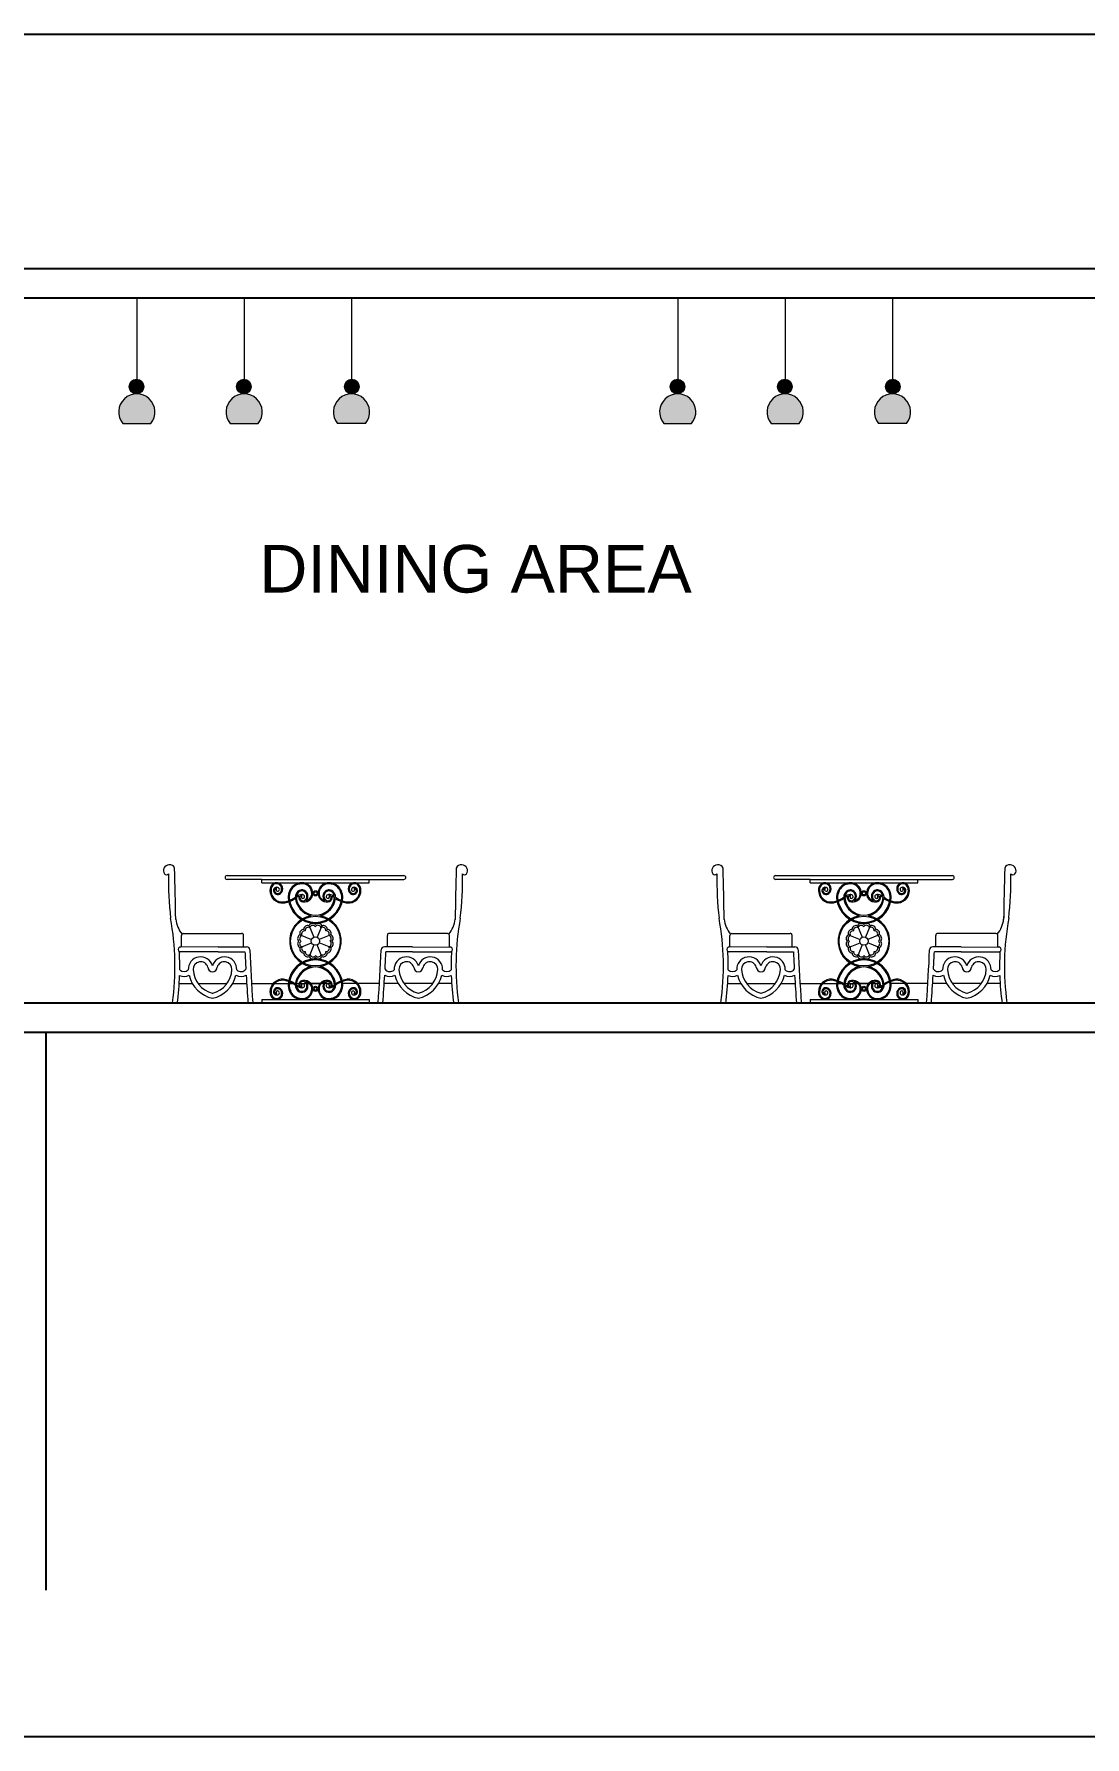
# Model space of a CAD drawing. Header units: millimetres. Extents: x 587797 to 2274247, y 1711 to 439204.
# Drawn here: x 925407 to 930775, y 238891 to 247591 of the extents above; entities that cross this region are included whole.
import ezdxf

# ---------------------------------------------------------------- set-up
doc = ezdxf.new("R2010")
doc.units = ezdxf.units.MM
doc.layers.add('finiture', color=7, linetype='Continuous', lineweight=20)
doc.styles.get("Standard").update_dxf_attribs({"font": 'arial.ttf'})

msp = doc.modelspace()

# ---------------------------------------------------------------- hatches: boundary and pattern name
at = {"layer": 'finiture', "linetype": 'ByBlock'}
h = msp.add_hatch(color=41, dxfattribs=at)
h.dxf.hatch_style = 1
h.set_gradient(color1=(241, 214, 126), color2=(242, 217, 136), rotation=90, one_color=1, tint=0.74, name='INVCURVED')
h.paths.add_polyline_path([(925892.408, 245790.348, -1), (925967.395, 245790.348, -0.40280104), (925931.368, 245752.883, -0.63558093), (926002.476, 245601.232), (925860.26, 245601.232, -0.62768866), (925929.281, 245752.86, -0.4093729)])
at = {"layer": 'finiture'}
h = msp.add_hatch(color=8, dxfattribs=at)
h.dxf.hatch_style = 1
h.set_gradient(color1=(126, 114, 99), color2=(86, 77, 67), rotation=135, one_color=1, tint=0.3, name='HEMISPHERICAL')
h.paths.add_polyline_path([(925931.368, 245752.883, 0.40280104), (925967.395, 245790.348, 1), (925892.408, 245790.348, 0.4093729), (925929.281, 245752.86, -0.00564158)])
at = {"layer": 'finiture', "linetype": 'ByBlock'}
h = msp.add_hatch(color=201, dxfattribs=at)
h.dxf.hatch_style = 1
h.set_gradient(color1=(214, 126, 241), color2=(217, 136, 242), rotation=90, one_color=1, tint=0.74, name='INVCURVED')
h.paths.add_polyline_path([(926440.94, 245790.348, -1), (926515.927, 245790.348, -0.40280104), (926479.9, 245752.883, -0.63558093), (926551.008, 245601.232), (926408.792, 245601.232, -0.62768866), (926477.813, 245752.86, -0.4093729)])
at = {"layer": 'finiture'}
h = msp.add_hatch(color=8, dxfattribs=at)
h.dxf.hatch_style = 1
h.set_gradient(color1=(126, 114, 99), color2=(86, 77, 67), rotation=135, one_color=1, tint=0.3, name='HEMISPHERICAL')
h.paths.add_polyline_path([(926479.9, 245752.883, 0.40280104), (926515.927, 245790.348, 1), (926440.94, 245790.348, 0.4093729), (926477.813, 245752.86, -0.00564158)])
h = msp.add_hatch(color=8, dxfattribs=at)
h.dxf.hatch_style = 1
h.set_gradient(color1=(126, 114, 99), color2=(86, 77, 67), rotation=135, one_color=1, tint=0.3, name='HEMISPHERICAL')
h.paths.add_polyline_path([(927028.431, 245752.883, -0.00564158), (927030.518, 245752.86, 0.4093729), (927067.391, 245790.348, 1), (926992.404, 245790.348, 0.40280104)])
at = {"layer": 'finiture', "linetype": 'ByBlock'}
h = msp.add_hatch(color=41, dxfattribs=at)
h.dxf.hatch_style = 1
h.set_gradient(color1=(241, 214, 126), color2=(242, 217, 136), rotation=90, one_color=1, tint=0.74, name='INVCURVED')
h.paths.add_polyline_path([(928655.701, 245790.348, -1), (928730.688, 245790.348, -0.40280104), (928694.661, 245752.883, -0.63558093), (928765.769, 245601.232), (928623.553, 245601.232, -0.62768866), (928692.574, 245752.86, -0.4093729)])
at = {"layer": 'finiture'}
h = msp.add_hatch(color=8, dxfattribs=at)
h.dxf.hatch_style = 1
h.set_gradient(color1=(126, 114, 99), color2=(86, 77, 67), rotation=135, one_color=1, tint=0.3, name='HEMISPHERICAL')
h.paths.add_polyline_path([(928694.661, 245752.883, 0.40280104), (928730.688, 245790.348, 1), (928655.701, 245790.348, 0.4093729), (928692.574, 245752.86, -0.00564158)])
at = {"layer": 'finiture', "linetype": 'ByBlock'}
h = msp.add_hatch(color=201, dxfattribs=at)
h.dxf.hatch_style = 1
h.set_gradient(color1=(214, 126, 241), color2=(217, 136, 242), rotation=90, one_color=1, tint=0.74, name='INVCURVED')
h.paths.add_polyline_path([(929204.233, 245790.348, -1), (929279.22, 245790.348, -0.40280104), (929243.193, 245752.883, -0.63558093), (929314.3, 245601.232), (929172.085, 245601.232, -0.62768866), (929241.105, 245752.86, -0.4093729)])
at = {"layer": 'finiture'}
h = msp.add_hatch(color=8, dxfattribs=at)
h.dxf.hatch_style = 1
h.set_gradient(color1=(126, 114, 99), color2=(86, 77, 67), rotation=135, one_color=1, tint=0.3, name='HEMISPHERICAL')
h.paths.add_polyline_path([(929243.193, 245752.883, 0.40280104), (929279.22, 245790.348, 1), (929204.233, 245790.348, 0.4093729), (929241.105, 245752.86, -0.00564158)])
h = msp.add_hatch(color=8, dxfattribs=at)
h.dxf.hatch_style = 1
h.set_gradient(color1=(126, 114, 99), color2=(86, 77, 67), rotation=135, one_color=1, tint=0.3, name='HEMISPHERICAL')
h.paths.add_polyline_path([(929791.724, 245752.883, -0.00564158), (929793.811, 245752.86, 0.4093729), (929830.684, 245790.348, 1), (929755.697, 245790.348, 0.40280104)])
at = {"layer": 'finiture', "linetype": 'ByBlock'}
h = msp.add_hatch(color=242, dxfattribs=at)
h.dxf.hatch_style = 1
h.set_gradient(color1=(219, 36, 66), color2=(236, 141, 157), rotation=90, one_color=1, tint=0.74, name='INVCURVED')
h.paths.add_polyline_path([(927099.539, 245601.232, 0.63558093), (927028.431, 245752.883, -0.01392007), (927026.344, 245752.86, 0.62768866), (926957.323, 245601.232)])
h = msp.add_hatch(color=242, dxfattribs=at)
h.dxf.hatch_style = 1
h.set_gradient(color1=(219, 36, 66), color2=(236, 141, 157), rotation=90, one_color=1, tint=0.74, name='INVCURVED')
h.paths.add_polyline_path([(929862.832, 245601.232, 0.63558093), (929791.724, 245752.883, -0.01392007), (929789.637, 245752.86, 0.62768866), (929720.616, 245601.232)])

# ---------------------------------------------------------------- linework, layer by layer
for p, q in [((860698.06, 247591.185), (941078.06, 247591.185)), ((941078.06, 246391.185), (913928.06, 246391.185)), ((940928.06, 246241.185), (914078.06, 246241.185)), ((913928.06, 242641.185), (940928.06, 242641.185)), ((860928.06, 242491.185), (941078.06, 242491.185)), ((925468.669, 239641.185), (925468.669, 242491.185)), ((941078.06, 238891.185), (860698.06, 238891.185))]:
    msp.add_line(p, q)
at = {"layer": 'finiture'}
for p, q in [((925657.103, 246241.185), (927302.697, 246241.185)), ((926205.634, 246241.185), (925657.103, 246241.185)), ((925931.368, 246241.185), (925931.368, 245827.812)), ((926479.9, 246241.185), (926479.9, 245827.812)), ((927028.431, 246241.185), (927028.431, 245827.812)), ((928420.395, 246241.185), (930065.99, 246241.185)), ((928968.927, 246241.185), (928420.395, 246241.185)), ((928694.661, 246241.185), (928694.661, 245827.812)), ((929243.193, 246241.185), (929243.193, 245827.812)), ((929791.724, 246241.185), (929791.724, 245827.812)), ((925860.26, 245601.232), (926002.476, 245601.232)), ((926408.792, 245601.232), (926551.008, 245601.232)), ((927099.539, 245601.232), (926957.323, 245601.232)), ((928623.553, 245601.232), (928765.769, 245601.232)), ((929172.085, 245601.232), (929314.3, 245601.232)), ((929862.832, 245601.232), (929720.616, 245601.232)), ((926569.432, 243255.203), (926569.432, 243271.999)), ((926569.432, 243271.999), (927118.712, 243271.999)), ((926569.432, 243255.203), (927118.712, 243255.203)), ((927118.712, 243255.203), (927118.712, 243271.999)), ((929370.977, 243255.203), (929370.977, 243271.999)), ((929370.977, 243271.999), (929920.257, 243271.999)), ((929370.977, 243255.203), (929920.257, 243255.203)), ((929920.257, 243255.203), (929920.257, 243271.999)), ((926169.6, 242995.754), (926466.918, 242996.29)), ((926347.791, 242996.022), (926382.631, 242996.163)), ((926811.765, 243034.964), (926835.995, 242976.467)), ((926876.379, 243034.964), (926852.149, 242976.467)), ((927518.544, 242995.754), (927221.226, 242996.29)), ((927340.354, 242996.022), (927305.514, 242996.163)), ((928971.145, 242995.754), (929268.463, 242996.29)), ((929149.335, 242996.022), (929184.176, 242996.163)), ((929613.31, 243034.964), (929637.54, 242976.467)), ((929677.924, 243034.964), (929653.694, 242976.467)), ((930320.089, 242995.754), (930022.771, 242996.29)), ((930141.899, 242996.022), (930107.058, 242996.163)), ((926347.894, 242927.116), (926155.117, 242926.826)), ((926159.86, 242926.833), (926159.772, 242985.896)), ((926347.894, 242927.116), (926481.609, 242927.406)), ((926476.865, 242927.398), (926476.777, 242986.461)), ((926481.609, 242927.406), (926491.899, 242927.85)), ((926766.076, 242989.275), (926824.573, 242965.045)), ((926766.076, 242924.662), (926824.573, 242948.892)), ((926835.995, 242937.47), (926811.765, 242878.973)), ((926876.379, 242878.973), (926852.149, 242937.47)), ((926922.068, 242989.275), (926863.571, 242965.045)), ((926922.068, 242924.662), (926863.571, 242948.892)), ((927206.535, 242927.406), (927196.245, 242927.85)), ((927340.25, 242927.116), (927206.535, 242927.406)), ((927211.279, 242927.398), (927211.367, 242986.461)), ((927340.25, 242927.116), (927533.027, 242926.826)), ((927528.284, 242926.833), (927528.373, 242985.896)), ((929149.439, 242927.116), (928956.662, 242926.826)), ((928961.405, 242926.833), (928961.317, 242985.896)), ((929149.439, 242927.116), (929283.154, 242927.406)), ((929278.41, 242927.398), (929278.322, 242986.461)), ((929283.154, 242927.406), (929293.444, 242927.85)), ((929567.621, 242989.275), (929626.118, 242965.045)), ((929567.621, 242924.662), (929626.118, 242948.892)), ((929637.54, 242937.47), (929613.31, 242878.973)), ((929677.924, 242878.973), (929653.694, 242937.47)), ((929723.613, 242989.275), (929665.116, 242965.045)), ((929723.613, 242924.662), (929665.116, 242948.892)), ((930008.08, 242927.406), (929997.79, 242927.85)), ((930141.795, 242927.116), (930008.08, 242927.406)), ((930012.824, 242927.398), (930012.912, 242986.461)), ((930141.795, 242927.116), (930334.572, 242926.826)), ((930329.829, 242926.833), (930329.918, 242985.896)), ((926347.931, 242902.507), (926149.017, 242902.208)), ((926347.931, 242902.507), (926484.13, 242902.804)), ((927340.213, 242902.507), (927204.014, 242902.804)), ((927340.213, 242902.507), (927539.127, 242902.208)), ((929149.476, 242902.507), (928950.562, 242902.208)), ((929149.476, 242902.507), (929285.675, 242902.804)), ((930141.758, 242902.507), (930005.559, 242902.804)), ((930141.758, 242902.507), (930340.672, 242902.208)), ((926148.202, 242740.438), (926215.386, 242740.438)), ((926244.707, 242740.438), (926391.812, 242740.438)), ((926421.133, 242740.438), (926492.789, 242740.438)), ((926517.444, 242740.438), (926627.694, 242740.438)), ((926634.904, 242740.438), (926704.822, 242740.438)), ((926710.09, 242740.438), (926741.772, 242740.438)), ((926747.07, 242740.438), (926759.563, 242740.438)), ((926765.149, 242740.438), (926796.721, 242740.438)), ((926802.704, 242740.438), (926813.904, 242740.438)), ((926821.001, 242740.438), (926867.144, 242740.438)), ((926867.144, 242740.438), (926821.001, 242740.438)), ((926885.441, 242740.438), (926874.241, 242740.438)), ((926922.995, 242740.438), (926891.423, 242740.438)), ((927053.24, 242740.438), (926983.322, 242740.438)), ((927170.7, 242740.438), (927060.45, 242740.438)), ((927267.011, 242740.438), (927195.355, 242740.438)), ((927443.437, 242740.438), (927296.332, 242740.438)), ((927539.942, 242740.438), (927472.758, 242740.438)), ((928949.747, 242740.438), (929016.931, 242740.438)), ((929046.252, 242740.438), (929193.357, 242740.438)), ((929222.678, 242740.438), (929294.334, 242740.438)), ((929318.989, 242740.438), (929429.239, 242740.438)), ((929436.449, 242740.438), (929506.367, 242740.438)), ((929511.635, 242740.438), (929543.317, 242740.438)), ((929548.615, 242740.438), (929561.108, 242740.438)), ((929566.694, 242740.438), (929598.266, 242740.438)), ((929604.248, 242740.438), (929615.449, 242740.438)), ((929622.546, 242740.438), (929668.689, 242740.438)), ((929668.689, 242740.438), (929622.546, 242740.438)), ((929686.986, 242740.438), (929675.785, 242740.438)), ((929724.54, 242740.438), (929692.968, 242740.438)), ((929854.785, 242740.438), (929784.867, 242740.438)), ((929972.245, 242740.438), (929861.995, 242740.438)), ((930068.556, 242740.438), (929996.9, 242740.438)), ((930244.982, 242740.438), (930097.877, 242740.438)), ((930341.487, 242740.438), (930274.303, 242740.438)), ((926569.432, 242658.734), (926569.432, 242641.938)), ((926569.432, 242658.734), (927118.712, 242658.734)), ((927118.712, 242658.734), (927118.712, 242641.938)), ((929370.977, 242658.734), (929370.977, 242641.938)), ((929370.977, 242658.734), (929920.257, 242658.734)), ((929920.257, 242658.734), (929920.257, 242641.938)), ((926113.637, 242641.295), (926128.415, 242641.318)), ((926523.946, 242642.001), (926509.168, 242641.979)), ((927164.198, 242642.001), (927178.976, 242641.979)), ((927574.507, 242641.295), (927559.729, 242641.318)), ((928915.182, 242641.295), (928929.96, 242641.318)), ((929325.491, 242642.001), (929310.713, 242641.979)), ((929965.743, 242642.001), (929980.521, 242641.979)), ((930376.052, 242641.295), (930361.274, 242641.318))]:
    msp.add_line(p, q, dxfattribs=at)
at = {"layer": 'finiture', "linetype": 'Continuous'}
for p, q in [((926392.245, 243291.687), (927295.899, 243291.687)), ((926569.432, 243271.999), (926392.245, 243271.999)), ((927118.712, 243271.999), (927295.899, 243271.999)), ((929193.79, 243291.687), (930097.444, 243291.687)), ((929370.977, 243271.999), (929193.79, 243271.999)), ((929920.257, 243271.999), (930097.444, 243271.999))]:
    msp.add_line(p, q, dxfattribs=at)
at = {"layer": 'finiture'}
for centre, radius in [((925929.902, 245790.348), 37.493), ((926478.433, 245790.348), 37.493), ((927029.898, 245790.348), 37.493), ((928693.195, 245790.348), 37.493), ((929241.726, 245790.348), 37.493), ((929793.19, 245790.348), 37.493), ((926844.072, 243200.918), 13.301), ((926844.072, 243200.918), 8.068), ((929645.617, 243200.918), 13.301), ((929645.617, 243200.918), 8.068), ((926844.072, 242956.968), 126.878), ((929645.617, 242956.968), 126.878), ((926844.072, 242956.968), 21.106), ((929645.617, 242956.968), 21.106), ((926844.072, 242713.019), 13.301), ((926844.072, 242713.019), 8.068), ((929645.617, 242713.019), 13.301), ((929645.617, 242713.019), 8.068)]:
    msp.add_circle(centre, radius, dxfattribs=at)
for centre, radius, start, end in [((925931.368, 245660.387), 92.496, 320.2429543, 219.7570457), ((926479.9, 245660.387), 92.496, 320.2429543, 219.7570457), ((927028.431, 245660.387), 92.496, 320.2429543, 219.7570457), ((928694.661, 245660.387), 92.496, 320.2429543, 219.7570457), ((929243.193, 245660.387), 92.496, 320.2429543, 219.7570457), ((929791.724, 245660.387), 92.496, 320.2429543, 219.7570457), ((926095.645, 243317.371), 28.565, 90, 215.6526167), ((926101.252, 243322.312), 24.28, 16.9292952, 103.3522929), ((927586.892, 243322.312), 24.28, 76.6477071, 163.0707048), ((927592.5, 243317.371), 28.565, 324.3473833, 90), ((928897.19, 243317.371), 28.565, 90, 215.6526167), ((928902.797, 243322.312), 24.28, 16.9292952, 103.3522929), ((930388.437, 243322.312), 24.28, 76.6477071, 163.0707048), ((930394.045, 243317.371), 28.565, 324.3473833, 90), ((926083.064, 243309.574), 13.835, 219.7868664, 317.8231775), ((927719.007, 243266.374), 1626.043, 178.805022, 186.7972905), ((907342.708, 242770.837), 18790.075, 0.9021102, 1.7050031), ((926645.325, 243223.987), 31.364, 101.1512665, 157.4042653), ((926645.604, 243215.399), 39.825, 83.1603246, 100.5699559), ((926645.325, 243223.987), 31.364, 310.0659574, 81.9368105), ((926774.568, 243187.359), 67.992, 101.1512665, 157.4042653), ((926774.848, 243178.772), 76.453, 83.1603246, 100.5699559), ((926777.052, 243201.776), 53.353, 9.4446283, 82.504445), ((926911.092, 243201.776), 53.353, 97.495555, 170.5553717), ((926913.297, 243178.772), 76.453, 79.4300441, 96.8396754), ((926913.576, 243187.359), 67.992, 22.5957347, 78.8487335), ((927042.82, 243223.987), 31.364, 98.0631895, 229.9340426), ((927042.54, 243215.399), 39.825, 79.4300441, 96.8396754), ((927042.82, 243223.987), 31.364, 22.5957347, 78.8487335), ((946345.436, 242770.837), 18790.075, 178.2949969, 179.0978898), ((925969.138, 243266.374), 1626.043, 353.2027095, 1.194978), ((927605.08, 243309.574), 13.835, 222.1768225, 320.2131336), ((928884.609, 243309.574), 13.835, 219.7868664, 317.8231775), ((930520.552, 243266.374), 1626.043, 178.805022, 186.7972905), ((910144.253, 242770.837), 18790.075, 0.9021102, 1.7050031), ((929446.869, 243223.987), 31.364, 101.1512665, 157.4042653), ((929447.149, 243215.399), 39.825, 83.1603246, 100.5699559), ((929446.869, 243223.987), 31.364, 310.0659574, 81.9368105), ((929576.113, 243187.359), 67.992, 101.1512665, 157.4042653), ((929576.393, 243178.772), 76.453, 83.1603246, 100.5699559), ((929578.597, 243201.776), 53.353, 9.4446283, 82.504445), ((929712.637, 243201.776), 53.353, 97.495555, 170.5553717), ((929714.842, 243178.772), 76.453, 79.4300441, 96.8396754), ((929715.121, 243187.359), 67.992, 22.5957347, 78.8487335), ((929844.365, 243223.987), 31.364, 98.0631895, 229.9340426), ((929844.085, 243215.399), 39.825, 79.4300441, 96.8396754), ((929844.365, 243223.987), 31.364, 22.5957347, 78.8487335), ((949146.981, 242770.837), 18790.075, 178.2949969, 179.0978898), ((928770.682, 243266.374), 1626.043, 353.2027095, 1.194978), ((930406.625, 243309.574), 13.835, 222.1768225, 320.2131336), ((926676.064, 243215.867), 64.302, 179.4720517, 274.7367452), ((926655.702, 243216.46), 43.937, 153.5386224, 180), ((926676.064, 243215.867), 59.069, 179.4720517, 274.7367452), ((926655.702, 243216.46), 38.705, 153.5386224, 180.2301814), ((926645.325, 243223.987), 26.132, 103.4222769, 157.4042653), ((926645.32, 243215.987), 15.99, 79.5327393, 188.2805939), ((926651.318, 243216.86), 22.052, 188.2805939, 310.0659574), ((926645.32, 243215.987), 10.758, 79.5327393, 188.2805939), ((926651.318, 243216.86), 16.819, 188.2805939, 310.0659574), ((926645.604, 243215.399), 34.592, 83.1603246, 100.5699559), ((926650.969, 243219.59), 7.894, 117.905286, 266.3196416), ((926648.144, 243220.063), 11.648, 7.4354882, 89.601673), ((926645.325, 243223.987), 26.132, 310.0659574, 80.3080036), ((926651.023, 243220.439), 8.744, 266.3196416, 7.4354882), ((926783.674, 243180.291), 79.223, 153.4259901, 183.260301), ((926846.524, 243189.687), 142.624, 185.593843, 269.0149029), ((926783.735, 243180.269), 74.054, 153.4238562, 183.0759505), ((926846.524, 243189.687), 137.391, 185.593843, 268.6744395), ((926660.095, 243296.25), 140.802, 291.3473499, 303.0299895), ((926657.891, 243304.495), 154.505, 290.6568161, 301.6404958), ((926774.5, 243187.41), 62.677, 101.7059707, 157.4231482), ((926736.13, 243179.3), 1.308, 303.0299895, 313.2387334), ((926780.665, 243131.939), 63.704, 128.4485271, 133.2387334), ((926738.256, 243174.07), 1.308, 301.6404958, 315.188263), ((926738.256, 243174.07), 1.308, 301.6404958, 315.188263), ((926780.665, 243131.939), 58.471, 132.0512209, 135.188263), ((926784.946, 243179.832), 43.937, 153.5386224, 180), ((926846.524, 243189.687), 105.996, 185.593843, 255.7574835), ((926774.568, 243187.359), 31.364, 101.1512665, 157.4042653), ((926784.946, 243179.832), 38.705, 153.5386224, 180.2301814), ((926846.524, 243189.687), 100.763, 185.593843, 268.6055909), ((926780.665, 243131.939), 58.471, 110.2759166, 125.9922946), ((926780.665, 243131.939), 63.704, 95.496804, 122.2100251), ((926774.568, 243187.359), 26.132, 103.4222769, 157.4042653), ((926774.563, 243179.359), 15.99, 152.3223958, 188.2805939), ((926780.562, 243180.232), 22.052, 188.2805939, 268.4862576), ((926774.848, 243178.772), 71.22, 83.1603246, 100.5699559), ((926774.563, 243179.359), 10.758, 79.5327393, 188.2805939), ((926780.562, 243180.232), 16.819, 188.2805939, 310.0659574), ((926774.848, 243178.772), 39.825, 83.1603246, 100.5699559), ((926774.848, 243178.772), 34.592, 83.1603246, 100.5699559), ((926780.665, 243131.939), 58.471, 95.496804, 98.9031987), ((926780.212, 243182.962), 7.894, 117.905286, 266.3196416), ((926774.563, 243179.359), 15.99, 79.5327393, 90), ((926777.387, 243183.436), 11.648, 7.4354882, 89.601673), ((926774.568, 243187.359), 31.364, 310.0659574, 81.9368105), ((926774.568, 243187.359), 26.132, 310.0659574, 80.3080036), ((926780.267, 243183.811), 8.744, 266.3196416, 7.4354882), ((926787.413, 243200.918), 43.358, 260.3751608, 13.2734446), ((926777.052, 243201.776), 48.12, 9.4446283, 82.504445), ((926787.413, 243200.918), 38.126, 281.4592373, 13.2734446), ((926841.62, 243189.687), 100.763, 271.3944091, 354.0530255), ((926841.62, 243189.687), 142.624, 270.9850971, 354.406157), ((926841.62, 243189.687), 137.391, 271.3255605, 354.406157), ((926900.731, 243200.918), 43.358, 166.7265554, 279.6248392), ((926900.731, 243200.918), 38.126, 166.7265554, 258.5407627), ((926911.092, 243201.776), 48.12, 97.495555, 170.5553717), ((926841.62, 243189.687), 105.996, 284.2425165, 351.8348166), ((926913.576, 243187.359), 31.364, 98.0631895, 229.9340426), ((926913.576, 243187.359), 26.132, 99.6919964, 229.9340426), ((926907.582, 243180.232), 16.819, 229.9340426, 351.7194061), ((926907.878, 243183.811), 8.744, 172.5645118, 273.6803584), ((926910.757, 243183.436), 11.648, 90.398327, 172.5645118), ((926913.297, 243178.772), 71.22, 79.4300441, 96.8396754), ((926907.582, 243180.232), 22.052, 271.5137424, 351.7194061), ((926907.932, 243182.962), 7.894, 273.6803584, 62.094714), ((926913.297, 243178.772), 39.825, 79.4300441, 96.8396754), ((926913.297, 243178.772), 34.592, 79.4300441, 96.8396754), ((926913.581, 243179.359), 15.99, 75.3346911, 100.4672607), ((926913.581, 243179.359), 10.758, 351.7194061, 100.4672607), ((926907.479, 243131.939), 63.704, 59.6118858, 80.8314951), ((926913.576, 243187.359), 31.364, 22.5957347, 78.8487335), ((926913.576, 243187.359), 26.132, 358.9733017, 76.5777231), ((926913.644, 243187.41), 62.677, 22.5768518, 78.2940293), ((926913.581, 243179.359), 15.99, 351.7194061, 27.6776042), ((926907.479, 243131.939), 58.471, 54.0077054, 69.7240834), ((926903.199, 243179.832), 43.937, 1.5632686, 26.4613776), ((927030.253, 243304.495), 154.505, 237.1933209, 249.3431839), ((927028.049, 243296.25), 140.802, 234.9158778, 248.6526501), ((926904.41, 243180.269), 74.054, 356.9240495, 26.5761438), ((926904.47, 243180.291), 79.223, 356.739699, 26.5740099), ((927012.08, 243215.867), 64.302, 265.2632548, 0.5279483), ((927012.08, 243215.867), 59.069, 265.2632548, 0.5279483), ((927042.82, 243223.987), 26.132, 99.6919964, 229.9340426), ((927036.826, 243216.86), 22.052, 229.9340426, 351.7194061), ((927036.826, 243216.86), 16.819, 229.9340426, 351.7194061), ((927037.121, 243220.439), 8.744, 172.5645118, 273.6803584), ((927040, 243220.063), 11.648, 90.398327, 172.5645118), ((927037.176, 243219.59), 7.894, 273.6803584, 62.094714), ((927042.54, 243215.399), 34.592, 79.4300441, 96.8396754), ((927042.824, 243215.987), 15.99, 351.7194061, 100.4672607), ((927042.824, 243215.987), 10.758, 351.7194061, 100.4672607), ((927042.82, 243223.987), 26.132, 22.5957347, 76.5777231), ((927032.442, 243216.46), 38.705, 359.7698186, 26.4613776), ((927032.442, 243216.46), 43.937, 0, 26.4613776), ((929477.609, 243215.867), 64.302, 179.4720517, 274.7367452), ((929457.247, 243216.46), 43.937, 153.5386224, 180), ((929477.609, 243215.867), 59.069, 179.4720517, 274.7367452), ((929457.247, 243216.46), 38.705, 153.5386224, 180.2301814), ((929446.869, 243223.987), 26.132, 103.4222769, 157.4042653), ((929446.865, 243215.987), 15.99, 79.5327393, 188.2805939), ((929452.863, 243216.86), 22.052, 188.2805939, 310.0659574), ((929446.865, 243215.987), 10.758, 79.5327393, 188.2805939), ((929452.863, 243216.86), 16.819, 188.2805939, 310.0659574), ((929447.149, 243215.399), 34.592, 83.1603246, 100.5699559), ((929452.513, 243219.59), 7.894, 117.905286, 266.3196416), ((929449.689, 243220.063), 11.648, 7.4354882, 89.601673), ((929446.869, 243223.987), 26.132, 310.0659574, 80.3080036), ((929452.568, 243220.439), 8.744, 266.3196416, 7.4354882), ((929585.219, 243180.291), 79.223, 153.4259901, 183.260301), ((929648.069, 243189.687), 142.624, 185.593843, 269.0149029), ((929585.28, 243180.269), 74.054, 153.4238562, 183.0759505), ((929648.069, 243189.687), 137.391, 185.593843, 268.6744395), ((929461.64, 243296.25), 140.802, 291.3473499, 303.0299895), ((929459.436, 243304.495), 154.505, 290.6568161, 301.6404958), ((929576.045, 243187.41), 62.677, 101.7059707, 157.4231482), ((929537.675, 243179.3), 1.308, 303.0299895, 313.2387334), ((929582.21, 243131.939), 63.704, 128.4485271, 133.2387334), ((929539.801, 243174.07), 1.308, 301.6404958, 315.188263), ((929539.801, 243174.07), 1.308, 301.6404958, 315.188263), ((929582.21, 243131.939), 58.471, 132.0512209, 135.188263), ((929586.491, 243179.832), 43.937, 153.5386224, 180), ((929648.069, 243189.687), 105.996, 185.593843, 255.7574835), ((929576.113, 243187.359), 31.364, 101.1512665, 157.4042653), ((929586.491, 243179.832), 38.705, 153.5386224, 180.2301814), ((929648.069, 243189.687), 100.763, 185.593843, 268.6055909), ((929582.21, 243131.939), 58.471, 110.2759166, 125.9922946), ((929582.21, 243131.939), 63.704, 95.496804, 122.2100251), ((929576.113, 243187.359), 26.132, 103.4222769, 157.4042653), ((929576.108, 243179.359), 15.99, 152.3223958, 188.2805939), ((929582.107, 243180.232), 22.052, 188.2805939, 268.4862576), ((929576.393, 243178.772), 71.22, 83.1603246, 100.5699559), ((929576.108, 243179.359), 10.758, 79.5327393, 188.2805939), ((929582.107, 243180.232), 16.819, 188.2805939, 310.0659574), ((929576.393, 243178.772), 39.825, 83.1603246, 100.5699559), ((929576.393, 243178.772), 34.592, 83.1603246, 100.5699559), ((929582.21, 243131.939), 58.471, 95.496804, 98.9031987), ((929581.757, 243182.962), 7.894, 117.905286, 266.3196416), ((929576.108, 243179.359), 15.99, 79.5327393, 90), ((929578.932, 243183.436), 11.648, 7.4354882, 89.601673), ((929576.113, 243187.359), 31.364, 310.0659574, 81.9368105), ((929576.113, 243187.359), 26.132, 310.0659574, 80.3080036), ((929581.812, 243183.811), 8.744, 266.3196416, 7.4354882), ((929588.958, 243200.918), 43.358, 260.3751608, 13.2734446), ((929578.597, 243201.776), 48.12, 9.4446283, 82.504445), ((929588.958, 243200.918), 38.126, 281.4592373, 13.2734446), ((929643.165, 243189.687), 100.763, 271.3944091, 354.0530255), ((929643.165, 243189.687), 142.624, 270.9850971, 354.406157), ((929643.165, 243189.687), 137.391, 271.3255605, 354.406157), ((929702.276, 243200.918), 43.358, 166.7265554, 279.6248392), ((929702.276, 243200.918), 38.126, 166.7265554, 258.5407627), ((929712.637, 243201.776), 48.12, 97.495555, 170.5553717), ((929643.165, 243189.687), 105.996, 284.2425165, 351.8348166), ((929715.121, 243187.359), 31.364, 98.0631895, 229.9340426), ((929715.121, 243187.359), 26.132, 99.6919964, 229.9340426), ((929709.127, 243180.232), 16.819, 229.9340426, 351.7194061), ((929709.423, 243183.811), 8.744, 172.5645118, 273.6803584), ((929712.302, 243183.436), 11.648, 90.398327, 172.5645118), ((929714.842, 243178.772), 71.22, 79.4300441, 96.8396754), ((929709.127, 243180.232), 22.052, 271.5137424, 351.7194061), ((929709.477, 243182.962), 7.894, 273.6803584, 62.094714), ((929714.842, 243178.772), 39.825, 79.4300441, 96.8396754), ((929714.842, 243178.772), 34.592, 79.4300441, 96.8396754), ((929715.126, 243179.359), 15.99, 75.3346911, 100.4672607), ((929715.126, 243179.359), 10.758, 351.7194061, 100.4672607), ((929709.024, 243131.939), 63.704, 59.6118858, 80.8314951), ((929715.121, 243187.359), 31.364, 22.5957347, 78.8487335), ((929715.121, 243187.359), 26.132, 358.9733017, 76.5777231), ((929715.189, 243187.41), 62.677, 22.5768518, 78.2940293), ((929715.126, 243179.359), 15.99, 351.7194061, 27.6776042), ((929709.024, 243131.939), 58.471, 54.0077054, 69.7240834), ((929704.743, 243179.832), 43.937, 1.5632686, 26.4613776), ((929831.798, 243304.495), 154.505, 237.1933209, 249.3431839), ((929829.594, 243296.25), 140.802, 234.9158778, 248.6526501), ((929705.955, 243180.269), 74.054, 356.9240495, 26.5761438), ((929706.015, 243180.291), 79.223, 356.739699, 26.5740099), ((929813.625, 243215.867), 64.302, 265.2632548, 0.5279483), ((929813.625, 243215.867), 59.069, 265.2632548, 0.5279483), ((929844.365, 243223.987), 26.132, 99.6919964, 229.9340426), ((929838.371, 243216.86), 22.052, 229.9340426, 351.7194061), ((929838.371, 243216.86), 16.819, 229.9340426, 351.7194061), ((929838.666, 243220.439), 8.744, 172.5645118, 273.6803584), ((929841.545, 243220.063), 11.648, 90.398327, 172.5645118), ((929838.721, 243219.59), 7.894, 273.6803584, 62.094714), ((929844.085, 243215.399), 34.592, 79.4300441, 96.8396754), ((929844.369, 243215.987), 15.99, 351.7194061, 100.4672607), ((929844.369, 243215.987), 10.758, 351.7194061, 100.4672607), ((929844.365, 243223.987), 26.132, 22.5957347, 76.5777231), ((929833.987, 243216.46), 38.705, 359.7698186, 26.4613776), ((929833.987, 243216.46), 43.937, 0, 26.4613776), ((894588.244, 242664.575), 31544.538, 0.7341172, 0.8101212), ((926660.095, 243296.25), 140.802, 278.5143969, 289.1865961), ((926657.891, 243304.495), 154.505, 278.741979, 288.7015921), ((926844.072, 242956.968), 132.111, 100.3017692, 79.6982308), ((926779.945, 243156.88), 1.308, 80.3751608, 88.4862575), ((926908.199, 243156.88), 1.308, 91.5137424, 99.6248392), ((927030.253, 243304.495), 154.505, 251.2984079, 261.258021), ((927028.049, 243296.25), 140.802, 250.8134039, 261.4856031), ((959099.9, 242664.575), 31544.538, 179.1898788, 179.2658828), ((897389.789, 242664.575), 31544.538, 0.7341172, 0.8101212), ((929461.64, 243296.25), 140.802, 278.5143969, 289.1865961), ((929459.436, 243304.495), 154.505, 278.741979, 288.7015921), ((929645.617, 242956.968), 132.111, 100.3017692, 79.6982308), ((929581.49, 243156.88), 1.308, 80.3751608, 88.4862575), ((929709.744, 243156.88), 1.308, 91.5137424, 99.6248392), ((929831.798, 243304.495), 154.505, 251.2984079, 261.258021), ((929829.594, 243296.25), 140.802, 250.8134039, 261.4856031), ((961901.445, 242664.575), 31544.538, 179.1898788, 179.2658828), ((924742.278, 242828.402), 1384.065, 352.2306003, 10.2177368), ((926276.345, 243086.125), 147.183, 186.7848961, 219.3658831), ((926169.615, 242985.91), 9.844, 90.086094, 180.0860941), ((926466.933, 242986.446), 9.844, 0.0860941, 90.086094), ((929040.099, 243072.958), 2567.363, 181.7754051, 181.7773898), ((926783.052, 242997.741), 18.969, 85.9944127, 206.5055872), ((926788.936, 242993.496), 15.972, 79.5307827, 209.8546168), ((926803.3, 243017.989), 18.969, 63.4944128, 184.0055872), ((926807.112, 243011.815), 15.972, 57.0307826, 187.3546168), ((926829.755, 243028.947), 18.969, 40.9944128, 161.5055872), ((926830.914, 243021.784), 15.972, 34.5307826, 164.8546169), ((926858.39, 243028.947), 18.969, 18.4944128, 139.0055872), ((926856.719, 243021.886), 15.972, 12.0307826, 142.3546168), ((926880.599, 243012.104), 15.972, 349.5307826, 119.8546169), ((926884.845, 243017.989), 18.969, 355.9944128, 116.5055872), ((926898.918, 242993.929), 15.972, 327.0307826, 97.3546169), ((926905.093, 242997.741), 18.969, 333.4944128, 94.0055873), ((927221.211, 242986.446), 9.844, 89.913906, 179.9139059), ((924648.046, 243072.958), 2567.363, 358.2226102, 358.2245949), ((927518.529, 242985.91), 9.844, 359.9139059, 89.913906), ((927411.799, 243086.125), 147.183, 320.6341169, 353.2151039), ((928945.866, 242828.402), 1384.065, 169.7822632, 187.7693997), ((927543.823, 242828.402), 1384.065, 352.2306003, 10.2177368), ((929077.89, 243086.125), 147.183, 186.7848961, 219.3658831), ((928971.16, 242985.91), 9.844, 90.086094, 180.0860941), ((929268.478, 242986.446), 9.844, 0.0860941, 90.086094), ((931841.644, 243072.958), 2567.363, 181.7754051, 181.7773898), ((929584.597, 242997.741), 18.969, 85.9944127, 206.5055872), ((929590.481, 242993.496), 15.972, 79.5307827, 209.8546168), ((929604.844, 243017.989), 18.969, 63.4944128, 184.0055872), ((929608.657, 243011.815), 15.972, 57.0307826, 187.3546168), ((929631.3, 243028.947), 18.969, 40.9944128, 161.5055872), ((929632.459, 243021.784), 15.972, 34.5307826, 164.8546169), ((929659.934, 243028.947), 18.969, 18.4944128, 139.0055872), ((929658.264, 243021.886), 15.972, 12.0307826, 142.3546168), ((929682.144, 243012.104), 15.972, 349.5307826, 119.8546169), ((929686.39, 243017.989), 18.969, 355.9944128, 116.5055872), ((929700.463, 242993.929), 15.972, 327.0307826, 97.3546169), ((929706.638, 242997.741), 18.969, 333.4944128, 94.0055873), ((930022.756, 242986.446), 9.844, 89.913906, 179.9139059), ((927449.59, 243072.958), 2567.363, 358.2226102, 358.2245949), ((930320.074, 242985.91), 9.844, 359.9139059, 89.913906), ((930213.344, 243086.125), 147.183, 320.6341169, 353.2151039), ((931747.411, 242828.402), 1384.065, 169.7822632, 187.7693997), ((926155.875, 242914.523), 12.327, 86.6468878, 273.5253003), ((926492.578, 242912.114), 15.75, 2.5571974, 92.4706111), ((936904.257, 243377.112), 10406.307, 182.5571974, 184.0508013), ((926772.094, 242971.286), 18.969, 108.4944128, 229.0055872), ((926772.094, 242971.286), 18.969, 108.4944128, 229.0055872), ((926772.094, 242942.651), 18.969, 130.9944128, 251.5055872), ((926772.094, 242942.651), 18.969, 130.9944128, 251.5055872), ((926779.155, 242969.616), 15.972, 102.0307827, 232.3546169), ((926779.257, 242943.81), 15.972, 124.5307826, 254.8546169), ((926783.052, 242916.196), 18.969, 153.4944128, 274.0055873), ((926789.226, 242920.008), 15.972, 147.0307826, 277.3546169), ((926807.545, 242901.833), 15.972, 169.5307826, 299.8546169), ((926881.033, 242902.122), 15.972, 237.0307826, 7.3546168), ((926899.208, 242920.441), 15.972, 259.5307827, 29.8546168), ((926905.093, 242916.196), 18.969, 265.9944127, 26.5055872), ((926908.989, 242944.321), 15.972, 282.0307827, 52.3546169), ((926908.888, 242970.127), 15.972, 304.5307826, 74.8546169), ((926916.051, 242971.286), 18.969, 310.9944128, 71.5055872), ((926916.051, 242942.651), 18.969, 288.4944128, 49.0055872), ((916783.888, 243377.112), 10406.307, 355.9491987, 357.4428026), ((927195.566, 242912.114), 15.75, 87.5293889, 177.4428026), ((927532.269, 242914.523), 12.327, 266.4746997, 93.3531122), ((928957.42, 242914.523), 12.327, 86.6468878, 273.5253003), ((929294.123, 242912.114), 15.75, 2.5571974, 92.4706111), ((939705.802, 243377.112), 10406.307, 182.5571974, 184.0508013), ((929573.638, 242971.286), 18.969, 108.4944128, 229.0055872), ((929573.638, 242971.286), 18.969, 108.4944128, 229.0055872), ((929573.638, 242942.651), 18.969, 130.9944128, 251.5055872), ((929573.638, 242942.651), 18.969, 130.9944128, 251.5055872), ((929580.7, 242969.616), 15.972, 102.0307827, 232.3546169), ((929580.802, 242943.81), 15.972, 124.5307826, 254.8546169), ((929584.597, 242916.196), 18.969, 153.4944128, 274.0055873), ((929590.771, 242920.008), 15.972, 147.0307826, 277.3546169), ((929609.09, 242901.833), 15.972, 169.5307826, 299.8546169), ((929682.578, 242902.122), 15.972, 237.0307826, 7.3546168), ((929700.753, 242920.441), 15.972, 259.5307827, 29.8546168), ((929706.638, 242916.196), 18.969, 265.9944127, 26.5055872), ((929710.534, 242944.321), 15.972, 282.0307827, 52.3546169), ((929710.432, 242970.127), 15.972, 304.5307826, 74.8546169), ((929717.596, 242971.286), 18.969, 310.9944128, 71.5055872), ((929717.596, 242942.651), 18.969, 288.4944128, 49.0055872), ((919585.432, 243377.112), 10406.307, 355.9491987, 357.4428026), ((929997.111, 242912.114), 15.75, 87.5293889, 177.4428026), ((930333.814, 242914.523), 12.327, 266.4746997, 93.3531122), ((924742.278, 242828.402), 1408.674, 359.2594694, 3.003307), ((926257.457, 242813.633), 62.987, 15.1339054, 183.4392119), ((926257.457, 242813.633), 38.378, 15.1339054, 183.4392119), ((926318.259, 242824.67), 23.777, 182.4507299, 357.5492701), ((926379.062, 242813.633), 62.987, 356.5607881, 164.8660946), ((926379.062, 242813.633), 38.378, 356.5607881, 164.8660946), ((936904.257, 243377.112), 10430.916, 182.6062165, 183.0973057), ((926846.524, 242724.25), 142.624, 91.3255605, 174.406157), ((926846.524, 242724.25), 137.391, 91.3255605, 174.406157), ((926846.524, 242724.25), 105.996, 104.2425165, 174.406157), ((926846.524, 242724.25), 100.763, 91.3944091, 174.406157), ((926803.3, 242895.948), 18.969, 175.9944128, 296.5055872), ((926829.755, 242884.99), 18.969, 198.4944128, 319.0055872), ((926831.425, 242892.051), 15.972, 192.0307826, 322.3546168), ((926857.231, 242892.153), 15.972, 214.5307826, 344.8546169), ((926858.39, 242884.99), 18.969, 220.9944128, 341.5055872), ((926841.62, 242724.25), 100.763, 5.593843, 88.6055909), ((926841.62, 242724.25), 137.391, 5.593843, 88.6744395), ((926841.62, 242724.25), 142.624, 5.593843, 88.6744395), ((926841.62, 242724.25), 105.996, 5.593843, 75.7574835), ((926884.845, 242895.948), 18.969, 243.4944128, 4.0055872), ((916783.888, 243377.112), 10430.916, 356.9026943, 357.3937835), ((927309.083, 242813.633), 62.987, 15.1339054, 183.4392119), ((927309.083, 242813.633), 38.378, 15.1339054, 183.4392119), ((927369.885, 242824.67), 23.777, 182.4507299, 357.5492701), ((927430.687, 242813.633), 62.987, 356.5607881, 164.8660946), ((927430.687, 242813.633), 38.378, 356.5607881, 164.8660946), ((928945.866, 242828.402), 1408.674, 176.996693, 180.7405306), ((927543.823, 242828.402), 1408.674, 359.2594694, 3.003307), ((929059.002, 242813.633), 62.987, 15.1339054, 183.4392119), ((929059.002, 242813.633), 38.378, 15.1339054, 183.4392119), ((929119.804, 242824.67), 23.777, 182.4507299, 357.5492701), ((929180.606, 242813.633), 62.987, 356.5607881, 164.8660946), ((929180.606, 242813.633), 38.378, 356.5607881, 164.8660946), ((939705.802, 243377.112), 10430.916, 182.6062165, 183.0973057), ((929648.069, 242724.25), 142.624, 91.3255605, 174.406157), ((929648.069, 242724.25), 137.391, 91.3255605, 174.406157), ((929648.069, 242724.25), 105.996, 104.2425165, 174.406157), ((929648.069, 242724.25), 100.763, 91.3944091, 174.406157), ((929604.844, 242895.948), 18.969, 175.9944128, 296.5055872), ((929631.3, 242884.99), 18.969, 198.4944128, 319.0055872), ((929632.97, 242892.051), 15.972, 192.0307826, 322.3546168), ((929658.775, 242892.153), 15.972, 214.5307826, 344.8546169), ((929659.934, 242884.99), 18.969, 220.9944128, 341.5055872), ((929643.165, 242724.25), 100.763, 5.593843, 88.6055909), ((929643.165, 242724.25), 137.391, 5.593843, 88.6744395), ((929643.165, 242724.25), 142.624, 5.593843, 88.6744395), ((929643.165, 242724.25), 105.996, 5.593843, 75.7574835), ((929686.39, 242895.948), 18.969, 243.4944128, 4.0055872), ((919585.432, 243377.112), 10430.916, 356.9026943, 357.3937835), ((930110.628, 242813.633), 62.987, 15.1339054, 183.4392119), ((930110.628, 242813.633), 38.378, 15.1339054, 183.4392119), ((930171.43, 242824.67), 23.777, 182.4507299, 357.5492701), ((930232.232, 242813.633), 62.987, 356.5607881, 164.8660946), ((930232.232, 242813.633), 38.378, 356.5607881, 164.8660946), ((931747.411, 242828.402), 1408.674, 176.996693, 180.7405306), ((924742.278, 242828.402), 1408.674, 352.2306003, 358.084486), ((926172.883, 242832.364), 55.875, 246.0088091, 297.3913911), ((926172.883, 242832.364), 31.267, 225.1542612, 313.9522853), ((926352.472, 242819.344), 158.173, 193.3753812, 257.5081951), ((926352.472, 242819.344), 133.564, 183.4392119, 254.5764227), ((926284.047, 242819.344), 158.173, 282.4918049, 346.6246188), ((926284.047, 242819.344), 133.564, 285.4235773, 356.5607881), ((926463.636, 242832.364), 55.875, 242.6086089, 298.4569016), ((926463.636, 242832.364), 31.267, 226.0477147, 322.9142468), ((936904.257, 243377.112), 10430.916, 183.2638327, 184.0508013), ((926676.064, 242698.07), 64.302, 85.2632548, 180.5279483), ((926676.064, 242698.07), 59.069, 85.2632548, 180.5279483), ((926660.095, 242617.687), 140.802, 70.8134039, 81.4856031), ((926657.891, 242609.442), 154.505, 71.2984079, 81.258021), ((926783.674, 242733.646), 79.223, 176.739699, 206.5740099), ((926783.735, 242733.668), 74.054, 176.9240495, 206.5761438), ((926660.095, 242617.687), 140.802, 56.9700105, 68.6526501), ((926657.891, 242609.442), 154.505, 58.3595042, 69.3431839), ((926736.13, 242734.637), 1.308, 46.7612666, 56.9700105), ((926780.665, 242781.998), 63.704, 226.7612666, 231.5514729), ((926738.256, 242739.867), 1.308, 44.811737, 58.3595042), ((926738.256, 242739.867), 1.308, 44.811737, 58.3595042), ((926780.665, 242781.998), 58.471, 224.811737, 227.9487791), ((926784.946, 242734.105), 43.937, 180, 206.4613776), ((926784.946, 242734.105), 38.705, 179.7698186, 206.4613776), ((926780.665, 242781.998), 58.471, 234.0077054, 249.7240834), ((926774.563, 242734.578), 15.99, 171.7194061, 280.4672607), ((926780.562, 242733.705), 22.052, 91.5137424, 171.7194061), ((926774.563, 242734.578), 10.758, 171.7194061, 280.4672607), ((926780.562, 242733.705), 16.819, 49.9340426, 171.7194061), ((926780.212, 242730.975), 7.894, 93.6803584, 242.094714), ((926774.568, 242726.578), 31.364, 278.0631895, 49.9340426), ((926774.568, 242726.578), 26.132, 279.6919964, 49.9340426), ((926780.267, 242730.126), 8.744, 352.5645118, 93.6803584), ((926779.945, 242757.057), 1.308, 271.5137425, 279.6248392), ((926787.413, 242713.019), 43.358, 346.7265554, 99.6248392), ((926787.413, 242713.019), 38.126, 346.7265554, 78.5407627), ((926900.731, 242713.019), 43.358, 80.3751608, 193.2734446), ((926900.731, 242713.019), 38.126, 101.4592373, 193.2734446), ((926913.576, 242726.578), 31.364, 130.0659574, 261.9368105), ((926913.576, 242726.578), 26.132, 130.0659574, 260.3080036), ((926907.582, 242733.705), 16.819, 8.2805939, 130.0659574), ((926907.878, 242730.126), 8.744, 86.3196416, 187.4354882), ((926908.199, 242757.057), 1.308, 260.3751608, 268.4862576), ((926907.582, 242733.705), 22.052, 8.2805939, 88.4862576), ((926907.932, 242730.975), 7.894, 297.905286, 86.3196416), ((926913.581, 242734.578), 15.99, 259.5327393, 8.2805939), ((926913.581, 242734.578), 10.758, 259.5327393, 8.2805939), ((926907.479, 242781.998), 58.471, 290.2759166, 305.9922946), ((926903.199, 242734.105), 38.705, 333.5386224, 0.2301814), ((926903.199, 242734.105), 43.937, 333.5386224, 0), ((926907.479, 242781.998), 58.471, 312.0512209, 315.188263), ((926907.479, 242781.998), 63.704, 308.4485271, 313.2387334), ((926949.888, 242739.867), 1.308, 121.6404958, 135.188263), ((926949.888, 242739.867), 1.308, 121.6404958, 135.188263), ((927030.253, 242609.442), 154.505, 110.6568161, 121.6404958), ((926952.015, 242734.637), 1.308, 123.0299895, 133.2387334), ((927028.049, 242617.687), 140.802, 111.3473499, 123.0299895), ((926904.41, 242733.668), 74.054, 333.4238562, 3.0759505), ((926904.47, 242733.646), 79.223, 333.4259901, 3.260301), ((927030.253, 242609.442), 154.505, 98.741979, 108.7015921), ((927028.049, 242617.687), 140.802, 98.5143969, 109.1865961), ((927012.08, 242698.07), 64.302, 359.4720517, 94.7367452), ((927012.08, 242698.07), 59.069, 359.4720517, 94.7367452), ((916783.888, 243377.112), 10430.916, 355.9491987, 356.7361673), ((927224.509, 242832.364), 55.875, 241.5430984, 297.3913911), ((927224.509, 242832.364), 31.267, 217.0857532, 313.9522853), ((927404.098, 242819.344), 158.173, 193.3753812, 257.5081951), ((927404.098, 242819.344), 133.564, 183.4392119, 254.5764227), ((927335.672, 242819.344), 158.173, 282.4918049, 346.6246188), ((927335.672, 242819.344), 133.564, 285.4235773, 356.5607881), ((927515.261, 242832.364), 55.875, 242.6086089, 293.9911909), ((927515.261, 242832.364), 31.267, 226.0477147, 314.8457388), ((928945.866, 242828.402), 1408.674, 181.915514, 187.7693997), ((927543.823, 242828.402), 1408.674, 352.2306003, 358.084486), ((928974.428, 242832.364), 55.875, 246.0088091, 297.3913911), ((928974.428, 242832.364), 31.267, 225.1542612, 313.9522853), ((929154.017, 242819.344), 158.173, 193.3753812, 257.5081951), ((929154.017, 242819.344), 133.564, 183.4392119, 254.5764227), ((929085.591, 242819.344), 158.173, 282.4918049, 346.6246188), ((929085.591, 242819.344), 133.564, 285.4235773, 356.5607881), ((929265.181, 242832.364), 55.875, 242.6086089, 298.4569016), ((929265.181, 242832.364), 31.267, 226.0477147, 322.9142468), ((939705.802, 243377.112), 10430.916, 183.2638327, 184.0508013), ((929477.609, 242698.07), 64.302, 85.2632548, 180.5279483), ((929477.609, 242698.07), 59.069, 85.2632548, 180.5279483), ((929461.64, 242617.687), 140.802, 70.8134039, 81.4856031), ((929459.436, 242609.442), 154.505, 71.2984079, 81.258021), ((929585.219, 242733.646), 79.223, 176.739699, 206.5740099), ((929585.28, 242733.668), 74.054, 176.9240495, 206.5761438), ((929461.64, 242617.687), 140.802, 56.9700105, 68.6526501), ((929459.436, 242609.442), 154.505, 58.3595042, 69.3431839), ((929537.675, 242734.637), 1.308, 46.7612666, 56.9700105), ((929582.21, 242781.998), 63.704, 226.7612666, 231.5514729), ((929539.801, 242739.867), 1.308, 44.811737, 58.3595042), ((929539.801, 242739.867), 1.308, 44.811737, 58.3595042), ((929582.21, 242781.998), 58.471, 224.811737, 227.9487791), ((929586.491, 242734.105), 43.937, 180, 206.4613776), ((929586.491, 242734.105), 38.705, 179.7698186, 206.4613776), ((929582.21, 242781.998), 58.471, 234.0077054, 249.7240834), ((929576.108, 242734.578), 15.99, 171.7194061, 280.4672607), ((929582.107, 242733.705), 22.052, 91.5137424, 171.7194061), ((929576.108, 242734.578), 10.758, 171.7194061, 280.4672607), ((929582.107, 242733.705), 16.819, 49.9340426, 171.7194061), ((929581.757, 242730.975), 7.894, 93.6803584, 242.094714), ((929576.113, 242726.578), 31.364, 278.0631895, 49.9340426), ((929576.113, 242726.578), 26.132, 279.6919964, 49.9340426), ((929581.812, 242730.126), 8.744, 352.5645118, 93.6803584), ((929581.49, 242757.057), 1.308, 271.5137425, 279.6248392), ((929588.958, 242713.019), 43.358, 346.7265554, 99.6248392), ((929588.958, 242713.019), 38.126, 346.7265554, 78.5407627), ((929702.276, 242713.019), 43.358, 80.3751608, 193.2734446), ((929702.276, 242713.019), 38.126, 101.4592373, 193.2734446), ((929715.121, 242726.578), 31.364, 130.0659574, 261.9368105), ((929715.121, 242726.578), 26.132, 130.0659574, 260.3080036), ((929709.127, 242733.705), 16.819, 8.2805939, 130.0659574), ((929709.423, 242730.126), 8.744, 86.3196416, 187.4354882), ((929709.744, 242757.057), 1.308, 260.3751608, 268.4862576), ((929709.127, 242733.705), 22.052, 8.2805939, 88.4862576), ((929709.477, 242730.975), 7.894, 297.905286, 86.3196416), ((929715.126, 242734.578), 15.99, 259.5327393, 8.2805939), ((929715.126, 242734.578), 10.758, 259.5327393, 8.2805939), ((929709.024, 242781.998), 58.471, 290.2759166, 305.9922946), ((929704.743, 242734.105), 38.705, 333.5386224, 0.2301814), ((929704.743, 242734.105), 43.937, 333.5386224, 0), ((929709.024, 242781.998), 58.471, 312.0512209, 315.188263), ((929709.024, 242781.998), 63.704, 308.4485271, 313.2387334), ((929751.433, 242739.867), 1.308, 121.6404958, 135.188263), ((929751.433, 242739.867), 1.308, 121.6404958, 135.188263), ((929831.798, 242609.442), 154.505, 110.6568161, 121.6404958), ((929753.559, 242734.637), 1.308, 123.0299895, 133.2387334), ((929829.594, 242617.687), 140.802, 111.3473499, 123.0299895), ((929705.955, 242733.668), 74.054, 333.4238562, 3.0759505), ((929706.015, 242733.646), 79.223, 333.4259901, 3.260301), ((929831.798, 242609.442), 154.505, 98.741979, 108.7015921), ((929829.594, 242617.687), 140.802, 98.5143969, 109.1865961), ((929813.625, 242698.07), 64.302, 359.4720517, 94.7367452), ((929813.625, 242698.07), 59.069, 359.4720517, 94.7367452), ((919585.432, 243377.112), 10430.916, 355.9491987, 356.7361673), ((930026.054, 242832.364), 55.875, 241.5430984, 297.3913911), ((930026.054, 242832.364), 31.267, 217.0857532, 313.9522853), ((930205.643, 242819.344), 158.173, 193.3753812, 257.5081951), ((930205.643, 242819.344), 133.564, 183.4392119, 254.5764227), ((930137.217, 242819.344), 158.173, 282.4918049, 346.6246188), ((930137.217, 242819.344), 133.564, 285.4235773, 356.5607881), ((930316.806, 242832.364), 55.875, 242.6086089, 293.9911909), ((930316.806, 242832.364), 31.267, 226.0477147, 314.8457388), ((931747.411, 242828.402), 1408.674, 181.915514, 187.7693997), ((926318.259, 242695.334), 4.922, 254.5764227, 285.4235773), ((926655.702, 242697.477), 43.937, 180, 206.4613776), ((926645.325, 242689.95), 31.364, 202.5957347, 258.8487335), ((926655.702, 242697.477), 38.705, 179.7698186, 206.4613776), ((926645.325, 242689.95), 26.132, 202.5957347, 256.5777231), ((926645.32, 242697.95), 15.99, 171.7194061, 280.4672607), ((926651.318, 242697.077), 22.052, 49.9340426, 171.7194061), ((926645.32, 242697.95), 10.758, 171.7194061, 280.4672607), ((926651.318, 242697.077), 16.819, 49.9340426, 171.7194061), ((926645.604, 242698.538), 39.825, 259.4300441, 276.8396754), ((926645.604, 242698.538), 34.592, 259.4300441, 276.8396754), ((926650.969, 242694.347), 7.894, 93.6803584, 242.094714), ((926648.144, 242693.874), 11.648, 270.398327, 352.5645118), ((926645.325, 242689.95), 31.364, 278.0631895, 49.9340426), ((926645.325, 242689.95), 26.132, 279.6919964, 49.9340426), ((926651.023, 242693.498), 8.744, 352.5645118, 93.6803584), ((926774.568, 242726.578), 67.992, 202.5957347, 258.8487335), ((926774.5, 242726.527), 62.677, 202.5768518, 258.2940293), ((926774.568, 242726.578), 31.364, 202.5957347, 258.8487335), ((926780.665, 242781.998), 63.704, 237.7899749, 264.503196), ((926774.568, 242726.578), 26.132, 202.5957347, 256.5777231), ((926774.848, 242735.165), 76.453, 259.4300441, 276.8396754), ((926774.848, 242735.165), 71.22, 259.4300441, 276.8396754), ((926774.848, 242735.165), 39.825, 259.4300441, 276.8396754), ((926774.848, 242735.165), 34.592, 259.4300441, 276.8396754), ((926777.387, 242730.501), 11.648, 270.398327, 352.5645118), ((926777.052, 242712.161), 48.12, 277.495555, 350.5553717), ((926777.052, 242712.161), 53.353, 277.495555, 350.5553717), ((926911.092, 242712.161), 53.353, 189.4446283, 262.504445), ((926911.092, 242712.161), 48.12, 189.4446283, 262.504445), ((926910.757, 242730.501), 11.648, 187.4354882, 269.601673), ((926913.297, 242735.165), 76.453, 263.1603246, 280.5699559), ((926913.297, 242735.165), 71.22, 263.1603246, 280.5699559), ((926913.297, 242735.165), 39.825, 263.1603246, 280.5699559), ((926913.297, 242735.165), 34.592, 263.1603246, 280.5699559), ((926907.479, 242781.998), 63.704, 279.1685049, 302.2100251), ((926913.576, 242726.578), 26.132, 283.4222769, 337.4042653), ((926913.576, 242726.578), 31.364, 281.1512665, 337.4042653), ((926913.644, 242726.527), 62.677, 281.7059707, 337.4231482), ((926913.576, 242726.578), 67.992, 281.1512665, 337.4042653), ((927042.82, 242689.95), 31.364, 130.0659574, 261.9368105), ((927042.82, 242689.95), 26.132, 130.0659574, 260.3080036), ((927036.826, 242697.077), 22.052, 8.2805939, 130.0659574), ((927036.826, 242697.077), 16.819, 8.2805939, 130.0659574), ((927037.121, 242693.498), 8.744, 86.3196416, 187.4354882), ((927040, 242693.874), 11.648, 187.4354882, 269.601673), ((927037.176, 242694.347), 7.894, 297.905286, 86.3196416), ((927042.54, 242698.538), 39.825, 263.1603246, 280.5699559), ((927042.54, 242698.538), 34.592, 263.1603246, 280.5699559), ((927042.824, 242697.95), 15.99, 259.5327393, 8.2805939), ((927042.824, 242697.95), 10.758, 259.5327393, 8.2805939), ((927042.82, 242689.95), 26.132, 283.4222769, 337.4042653), ((927042.82, 242689.95), 31.364, 281.1512665, 337.4042653), ((927032.442, 242697.477), 38.705, 333.5386224, 0.2301814), ((927032.442, 242697.477), 43.937, 333.5386224, 0), ((927369.885, 242695.334), 4.922, 254.5764227, 285.4235773), ((929119.804, 242695.334), 4.922, 254.5764227, 285.4235773), ((929457.247, 242697.477), 43.937, 180, 206.4613776), ((929446.869, 242689.95), 31.364, 202.5957347, 258.8487335), ((929457.247, 242697.477), 38.705, 179.7698186, 206.4613776), ((929446.869, 242689.95), 26.132, 202.5957347, 256.5777231), ((929446.865, 242697.95), 15.99, 171.7194061, 280.4672607), ((929452.863, 242697.077), 22.052, 49.9340426, 171.7194061), ((929446.865, 242697.95), 10.758, 171.7194061, 280.4672607), ((929452.863, 242697.077), 16.819, 49.9340426, 171.7194061), ((929447.149, 242698.538), 39.825, 259.4300441, 276.8396754), ((929447.149, 242698.538), 34.592, 259.4300441, 276.8396754), ((929452.513, 242694.347), 7.894, 93.6803584, 242.094714), ((929449.689, 242693.874), 11.648, 270.398327, 352.5645118), ((929446.869, 242689.95), 31.364, 278.0631895, 49.9340426), ((929446.869, 242689.95), 26.132, 279.6919964, 49.9340426), ((929452.568, 242693.498), 8.744, 352.5645118, 93.6803584), ((929576.113, 242726.578), 67.992, 202.5957347, 258.8487335), ((929576.045, 242726.527), 62.677, 202.5768518, 258.2940293), ((929576.113, 242726.578), 31.364, 202.5957347, 258.8487335), ((929582.21, 242781.998), 63.704, 237.7899749, 264.503196), ((929576.113, 242726.578), 26.132, 202.5957347, 256.5777231), ((929576.393, 242735.165), 76.453, 259.4300441, 276.8396754), ((929576.393, 242735.165), 71.22, 259.4300441, 276.8396754), ((929576.393, 242735.165), 39.825, 259.4300441, 276.8396754), ((929576.393, 242735.165), 34.592, 259.4300441, 276.8396754), ((929578.932, 242730.501), 11.648, 270.398327, 352.5645118), ((929578.597, 242712.161), 48.12, 277.495555, 350.5553717), ((929578.597, 242712.161), 53.353, 277.495555, 350.5553717), ((929712.637, 242712.161), 53.353, 189.4446283, 262.504445), ((929712.637, 242712.161), 48.12, 189.4446283, 262.504445), ((929712.302, 242730.501), 11.648, 187.4354882, 269.601673), ((929714.842, 242735.165), 76.453, 263.1603246, 280.5699559), ((929714.842, 242735.165), 71.22, 263.1603246, 280.5699559), ((929714.842, 242735.165), 39.825, 263.1603246, 280.5699559), ((929714.842, 242735.165), 34.592, 263.1603246, 280.5699559), ((929709.024, 242781.998), 63.704, 279.1685049, 302.2100251), ((929715.121, 242726.578), 26.132, 283.4222769, 337.4042653), ((929715.121, 242726.578), 31.364, 281.1512665, 337.4042653), ((929715.189, 242726.527), 62.677, 281.7059707, 337.4231482), ((929715.121, 242726.578), 67.992, 281.1512665, 337.4042653), ((929844.365, 242689.95), 31.364, 130.0659574, 261.9368105), ((929844.365, 242689.95), 26.132, 130.0659574, 260.3080036), ((929838.371, 242697.077), 22.052, 8.2805939, 130.0659574), ((929838.371, 242697.077), 16.819, 8.2805939, 130.0659574), ((929838.666, 242693.498), 8.744, 86.3196416, 187.4354882), ((929841.545, 242693.874), 11.648, 187.4354882, 269.601673), ((929838.721, 242694.347), 7.894, 297.905286, 86.3196416), ((929844.085, 242698.538), 39.825, 263.1603246, 280.5699559), ((929844.085, 242698.538), 34.592, 263.1603246, 280.5699559), ((929844.369, 242697.95), 15.99, 259.5327393, 8.2805939), ((929844.369, 242697.95), 10.758, 259.5327393, 8.2805939), ((929844.365, 242689.95), 26.132, 283.4222769, 337.4042653), ((929844.365, 242689.95), 31.364, 281.1512665, 337.4042653), ((929833.987, 242697.477), 38.705, 333.5386224, 0.2301814), ((929833.987, 242697.477), 43.937, 333.5386224, 0), ((930171.43, 242695.334), 4.922, 254.5764227, 285.4235773)]:
    msp.add_arc(centre, radius, start, end, dxfattribs=at)
at = {"layer": 'finiture', "linetype": 'Continuous'}
for centre, start, end in [((926392.245, 243281.843), 90, 270), ((927295.899, 243281.843), 270, 90), ((929193.79, 243281.843), 90, 270), ((930097.444, 243281.843), 270, 90)]:
    msp.add_arc(centre, 9.844, start, end, dxfattribs=at)
at = {"layer": 'finiture'}
for p in [(926205.634, 246241.185), (926754.165, 246241.185), (928968.927, 246241.185), (929517.458, 246241.185)]:
    msp.add_point(p, dxfattribs=at)

# ---------------------------------------------------------------- texts
msp.add_text('DINING AREA', height=243.22803).set_placement((926557.523, 244737.748))

doc.saveas('drawing.dxf')
